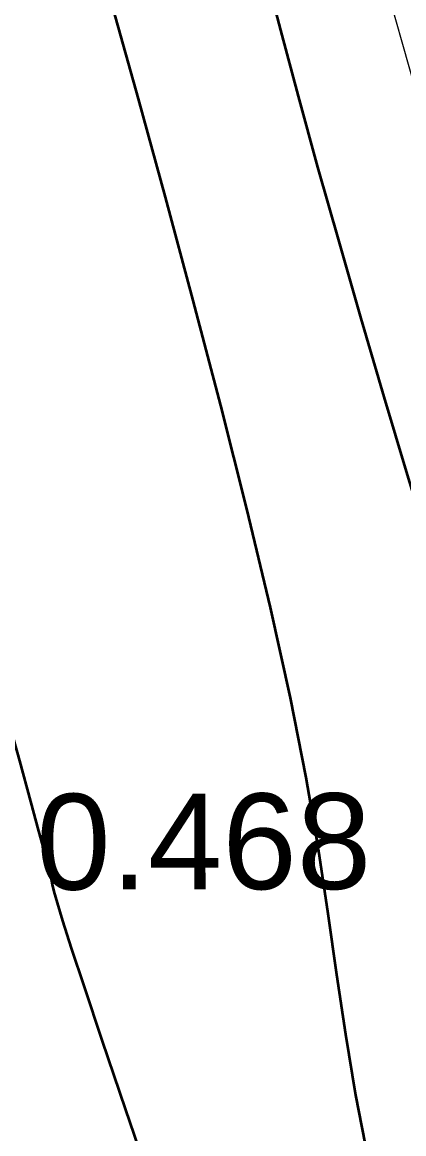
# Model space of a CAD drawing. Header units: millimetres. Extents: x 563604 to 809435, y 2337 to 1331933.
# Drawn here: x 721917 to 724305, y 1282215 to 1289183 of the extents above; entities that cross this region are included whole.
import ezdxf

# ---------------------------------------------------------------- set-up
doc = ezdxf.new("R2010")
doc.units = ezdxf.units.MM
for name, color, linetype, lineweight in [('CD TAI', 7, 'Continuous', 9), ('DM CAI-1', 9, 'Continuous', 35), ('MUONG DAT-1', 253, 'Continuous', 9), ('NCV_TKCS_HIEN TRANG_251226_dwg-1', 253, 'Continuous', 9)]:
    doc.layers.add(name, color=color, linetype=linetype, lineweight=lineweight)
doc.styles.add('Arial', font='arial_0.ttf', dxfattribs={"height": 600.128024})

# ---------------------------------------------------------------- blocks, each defined once
blk = doc.blocks.new('NCV_TKCS_HIEN TRANG_251226_dwg-1595164-TỔNG THỂ_HIỆN TRẠNG KHU ĐẤT')
at = {"layer": 'DM CAI-1', "flags": 128}
for points in [[(725542.2, 1282182.8), (725500.5, 1282419.3), (725446.4, 1282667.5), (725379.9, 1282930.4), (725301.4, 1283210.6), (725211.7, 1283510.7), (725111.4, 1283833.5), (725001, 1284181.6), (724881.2, 1284557.6), (724752.6, 1284964.3), (724616.2, 1285402.4), (724474.1, 1285865.7), (724329, 1286346), (724183.2, 1286835.3), (724039.5, 1287325.3), (723900.3, 1287808.1), (723768.1, 1288275.4), (723645.6, 1288719.2), (723534.8, 1289132.9), (723436.2, 1289516)], [(722484.8, 1289269.9), (722642.1, 1288703.1), (722811.3, 1288085.6), (722985.4, 1287437.8), (723157.7, 1286779.9), (723321.2, 1286132.2), (723468.9, 1285515), (723594.2, 1284948.7), (723692.3, 1284447.4), (723768.6, 1284001.6), (723830.3, 1283595.3), (723885.1, 1283213), (723940.4, 1282838.8), (724003.7, 1282456.9), (724082.5, 1282051.7)], [(722752.8, 1281814.6), (722565.4, 1282364.5), (722417.4, 1282802), (722306.1, 1283135.1), (722226, 1283379.2), (722171.5, 1283550), (722137.1, 1283663), (722117.5, 1283733.6), (722107, 1283777.4), (722100.3, 1283810), (722092.1, 1283846.4), (722078.6, 1283900.3), (722056.3, 1283984.6), (722021.6, 1284112.6), (721971, 1284297.3), (721901.1, 1284551.9), (721808.2, 1284889.4), (721688.8, 1285322.9), (721540.8, 1285860.6), (721367.7, 1286489.8), (721174.2, 1287193.1), (720965.3, 1287952.8), (720745.7, 1288751.4), (720520.4, 1289571.2)]]:
    blk.add_lwpolyline(points, dxfattribs=at)
at = {"layer": 'MUONG DAT-1', "flags": 128}
blk.add_lwpolyline([(752286.9, 1199548), (747733.3, 1213433.3), (740799, 1236446.8), (737239.8, 1247927.9), (731715.3, 1265616), (728295.2, 1276774.1), (725536.1, 1284652.1), (720895.6, 1301124.3), (717081.2, 1300936.3), (710093.2, 1307531.3), (707990.2, 1306468.1), (691820.2, 1300720.9), (687515.8, 1297110), (687945.7, 1294643.5), (696311.8, 1277455.4), (695625.2, 1272682.1)], dxfattribs=at)
at = {"layer": 'CD TAI', "insert": (722003.3, 1284345), "char_height": 600.13, "width": 2512.823, "attachment_point": 1, "rotation": 0.13459, "line_spacing_factor": 0.941778, "style": 'Arial'}
blk.add_mtext('0.468', dxfattribs=at)

msp = doc.modelspace()

# ---------------------------------------------------------------- block references
at = {"layer": 'NCV_TKCS_HIEN TRANG_251226_dwg-1'}
msp.add_blockref('NCV_TKCS_HIEN TRANG_251226_dwg-1595164-TỔNG THỂ_HIỆN TRẠNG KHU ĐẤT', (0, 0), dxfattribs=at)

doc.saveas('drawing.dxf')
